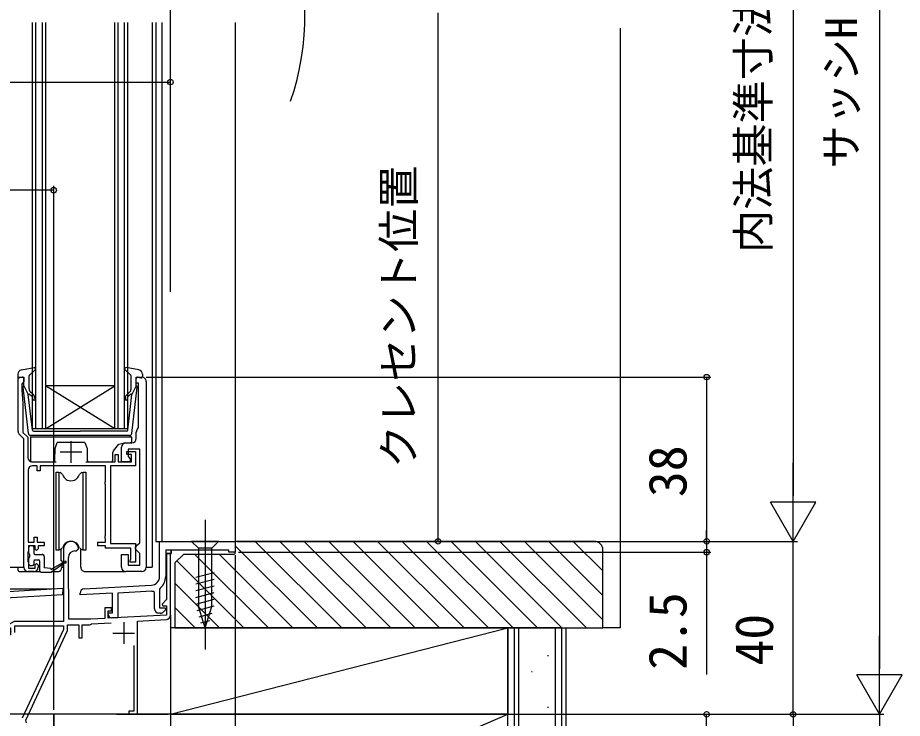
# Model space of a CAD drawing. Units: millimetres, scale not verified. Extents: x -525 to 525, y -783 to 778.
# Drawn here: x -159.6 to 45, y -43.6 to 118.4 of the extents above; entities that cross this region are included whole.
import ezdxf
from ezdxf.enums import TextEntityAlignment as Align

# ---------------------------------------------------------------- set-up
doc = ezdxf.new("R2010")
doc.units = ezdxf.units.MM
doc.header["$LTSCALE"] = 4
for name, color, linetype in [('0-2_YKK_11', 7, 'Continuous'), ('0-4_YKK_12', 2, 'Continuous'), ('0-5_YKK_13', 4, 'Continuous'), ('0-7_YKK_D', 6, 'Continuous'), ('0-9_YSS_K', 3, 'Continuous'), ('0-A_YSS_KE', 3, 'Continuous')]:
    doc.layers.add(name, color=color, linetype=linetype)
doc.styles.add('ＭＳ ゴシック', font='')
doc.styles.get('ＭＳ ゴシック').set_extended_font_data('MS Gothic')

msp = doc.modelspace()

# ---------------------------------------------------------------- linework, layer by layer
at = {"layer": '0-2_YKK_11'}
for p, q in [((-129.899, 34.3), (-129.899, -8.7)), ((-132.199, 21.1), (-132.199, 22.6)), ((-147.299, 20.5), (-147.299, 15.5)), ((-134.599, 20.1), (-133.199, 20.1)), ((-149.799, 18), (-144.799, 18)), ((-156.299, 15.7), (-150.697, 15.7)), ((-126.799, -10.838), (-126.799, -2.7)), ((-155.899, -9.7), (-157.199, -9.7)), ((-130.899, -9.7), (-134.599, -9.7)), ((-144.251, -13.65), (-128.694, -12.835)), ((-126.589, -19.3), (-126.999, -19.3)), ((-135.099, -21.4), (-135.099, -26.4)), ((-137.599, -23.9), (-132.599, -23.9))]:
    msp.add_line(p, q, dxfattribs=at)
for points in [[(-159.499, 22.714), (-159.499, 35.3), (-158.199, 35.3), (-158.199, 34.2), (-158.499, 33.9), (-158.699, 33.7), (-158.699, 32.3), (-158.399, 29.3), (-158.399, 22.473), (-157.299, 21.373), (-157.299, 16.7)], [(-131.814, 23.388), (-131.699, 23.625), (-131.699, 33.9), (-132.199, 33.9), (-132.199, 35.3), (-130.899, 35.3)], [(-158.199, -8.7), (-158.199, 15.7), (-158.199, 21), (-159.206, 22.007)], [(-135.599, -8.7), (-135.599, -5.7), (-134.099, -5.7), (-134.099, -8.2), (-131.399, -8.2), (-131.399, -5.5), (-131.899, -5), (-132.399, -4.5), (-132.399, -4), (-131.899, -3.5), (-131.399, -3), (-131.399, 18.6), (-134.099, 18.6), (-134.099, 16.9), (-133.599, 16.4), (-133.599, 15.7), (-135.599, 15.7), (-135.599, 19.1)], [(-143.9, 15.7), (-137.099, 15.7), (-137.099, 17.4), (-136.399, 17.4), (-136.399, 15.7), (-133.299, 15.7), (-133.299, 17.4), (-134.399, 17.4), (-134.399, 18.1), (-132.399, 18.1), (-132.399, 14.8), (-138.199, 14.8), (-138.199, -3.2), (-132.399, -3.2), (-132.399, -7.5), (-133.599, -7.5), (-133.599, -7.1), (-133.549, -6.934), (-133.499, -6.768), (-133.499, -4.3), (-139.299, -4.3), (-139.299, -3.7), (-141.099, -3.7), (-141.099, -2.9), (-139.299, -2.9), (-139.299, -2.147), (-139.399, -1.924), (-139.399, -1.476), (-139.299, -1.253), (-139.299, 10.353), (-139.399, 10.576), (-139.399, 11.024), (-139.299, 11.247), (-139.299, 14.8), (-154.399, 14.8), (-154.399, 13.6), (-155.099, 13.6), (-155.099, 14.8), (-156.199, 14.8)], [(-157.199, 13.8), (-157.199, -2.9), (-155.799, -2.9), (-155.799, -1.7), (-155.099, -1.7), (-155.099, -2.9), (-153.499, -2.9), (-153.499, -3.7), (-154.899, -3.7), (-154.899, -4.4), (-155.299, -4.8), (-155.599, -4.5), (-155.599, -3.7), (-157.099, -3.7), (-157.099, -4.9), (-157.199, -5.124), (-157.299, -5.347), (-157.299, -7.253), (-157.199, -7.476), (-157.099, -7.7), (-157.099, -8.9), (-155.599, -8.9), (-155.599, -8.1), (-155.299, -7.8), (-154.899, -8.2), (-154.899, -8.7)], [(-126.799, -2.7), (-109.299, -2.7), (-109.299, -5.2), (-110.799, -5.2), (-110.799, -4.7), (-124.099, -4.7), (-124.099, -5.5), (-125.399, -5.5), (-125.399, -10.838)], [(-148.999, -4.4), (-148.999, -21.2), (-160.42, -21.2), (-162.239, -22.25), (-162.118, -22.7), (-161.299, -22.7), (-161.299, -24.288), (-178.699, -25.2), (-188.699, -25.2), (-188.699, -23.5), (-187.499, -23.5), (-187.499, -22.8), (-188.799, -22.8), (-188.799, -19.5), (-188.849, -19.368), (-188.899, -19.235), (-188.899, -6.4)], [(-124.299, -19.788), (-124.299, -5.5), (-125.199, -5.5), (-125.199, -16.176), (-126.235, -17.212), (-126.074, -17.6), (-125.199, -17.6), (-125.199, -19.783), (-138.699, -20.49), (-138.699, -18.8), (-137.899, -18.8), (-137.899, -18.1), (-139.499, -18.1), (-139.499, -20.532), (-142.699, -20.7), (-147.799, -20.7), (-147.799, -13.8), (-147.849, -13.668), (-147.899, -13.535), (-147.899, -6.4)], [(-146.399, -4.9), (-146.099, -4.9), (-145.599, -4.4)], [(-186.056, -15.796), (-149.197, -13.542), (-149.236, -15.047), (-162.462, -15.856), (-162.653, -23.138), (-161.377, -23.172), (-161.227, -23.564), (-161.759, -24.069)], [(-128.621, -14.233), (-136.499, -14.646), (-136.499, -20.4), (-137.899, -20.4)], [(-127.999, -18.3), (-127.999, -14.504), (-128.339, -14.207)], [(-126.685, -13.501), (-126.799, -13.736), (-126.799, -18.1), (-125.523, -18.1), (-125.362, -18.488), (-125.881, -19.007)], [(-138.699, -19.6), (-138.699, -19.2), (-137.699, -19.2), (-137.699, -14.709), (-145.199, -15.102), (-145.199, -14.649)], [(-160.299, -23.814), (-160.299, -22.2), (-148.999, -22.2), (-148.999, -23.1), (-158.57, -43.626)], [(-157.556, -44.665), (-157.76, -44.02), (-148.099, -23.3), (-148.099, -22), (-145.499, -22), (-145.499, -25), (-144.699, -25), (-144.699, -22), (-142.999, -22), (-142.772, -21.897), (-142.562, -21.794), (-138.023, -21.556)], [(-132.799, -26.822), (-132.799, -42), (-133.899, -42), (-133.899, -42.7), (-131.899, -42.7), (-131.899, -21.135), (-125.246, -20.787)]]:
    msp.add_lwpolyline(points, dxfattribs=at)
msp.add_lwpolyline([(-124.099, -4.7), (-125.399, -4.7), (-125.399, -5.5), (-124.099, -5.5)], close=True, dxfattribs=at)
for centre, radius, start, end in [((-130.899, 34.3), 1, 359.99998, 90.00002), ((-158.499, 22.714), 1, 179.99998, 224.99997), ((-131.199, 22.6), 1, 127.97988, 180.00004), ((-133.199, 21.1), 1, 270.00001, 359.99999), ((-134.599, 19.1), 1, 90.00001, 179.99999), ((-156.299, 16.7), 1, 180.00001, 269.99999), ((-156.199, 13.8), 1, 90.00001, 179.99999), ((-147.299, -4.4), 1.7, 359.99999, 180.00001), ((-146.399, -6.4), 1.5, 90.00001, 179.99999), ((-157.199, -8.7), 1, 180.00001, 269.99999), ((-155.899, -8.7), 1, 270.00001, 359.99999), ((-134.599, -8.7), 1, 180.00001, 269.99999), ((-130.899, -8.7), 1, 270.00001, 359.99999), ((-128.799, -10.838), 2, 273.00001, 359.99999), ((-128.799, -10.838), 3.4, 308.43466, 0), ((-144.199, -14.649), 1, 93.00003, 180), ((-128.799, -10.838), 3.4, 273, 277.76644), ((-126.999, -18.3), 1, 180.00001, 269.99999), ((-137.899, -19.6), 0.8, 180.00001, 269.99999), ((-126.589, -18.3), 1, 270.00001, 315), ((-125.299, -19.788), 1, 273, 359.99997)]:
    msp.add_arc(centre, radius, start, end, dxfattribs=at)
at = {"layer": '0-4_YKK_12'}
for p, q in [((-155.499, 117.3), (-155.499, 23.3)), ((-153.899, 23.3), (-153.899, 117.3)), ((-136.499, 117.3), (-136.499, 23.3)), ((-134.899, 23.3), (-134.899, 117.3)), ((-128.499, 117.3), (-128.499, -8.7)), ((-127.699, 117.3), (-127.699, -2.7)), ((-126.299, 117.3), (-126.299, -2.7)), ((-109.299, 117.3), (-109.299, -2.7)), ((-137.199, 33.3), (-153.199, 33.3)), ((-137.199, 23.3), (-153.199, 33.3)), ((-153.199, 23.3), (-137.199, 33.3)), ((-137.199, 23.3), (-153.199, 23.3)), ((-127.699, -2.7), (-109.299, -2.7)), ((-164.599, -8.696), (-158.199, -8.696)), ((-129.899, -8.7), (-128.499, -8.7)), ((-124.299, -19.788), (-124.299, -42.7)), ((-136.999, -42.7), (-151.299, -42.7)), ((-151.299, -58), (-151.299, -42.7)), ((-124.299, -42.7), (-151.299, -42.7)), ((-136.799, -42.7), (-124.799, -42.7))]:
    msp.add_line(p, q, dxfattribs=at)
for points in [[(-153.199, 117.3), (-153.199, 23.3), (-156.199, 23.3), (-156.199, 117.3)], [(-134.199, 117.3), (-134.199, 23.3), (-137.199, 23.3), (-137.199, 117.3)], [(-153.299, -70.7), (-151.299, -70.7), (-151.299, -42.7)]]:
    msp.add_lwpolyline(points, dxfattribs=at)
msp.add_arc((-153.201, 118.8), 60.002, 340.85948, 20.55554, dxfattribs=at)
at = {"layer": '0-5_YKK_13'}
for p, q in [((-158.781, 36.948), (-155.853, 37.492)), ((-156.901, 35.786), (-155.596, 36.975)), ((-133.496, 35.786), (-134.801, 36.975)), ((-131.616, 36.948), (-134.544, 37.492)), ((-159.599, 35.965), (-159.599, 35.397)), ((-158.579, 35.286), (-159.218, 35.108)), ((-158.199, 33.297), (-158.199, 34.997)), ((-156.999, 32.563), (-156.999, 35.564)), ((-133.399, 32.563), (-133.399, 35.564)), ((-132.199, 33.297), (-132.199, 34.997)), ((-131.818, 35.286), (-131.179, 35.108)), ((-130.799, 35.965), (-130.799, 35.397)), ((-157.15, 22.239), (-158.397, 32.979)), ((-158.199, 33.297), (-157.185, 31.297)), ((-133.247, 22.239), (-132.001, 32.979)), ((-132.199, 33.297), (-133.212, 31.297)), ((-156.229, 23.062), (-157.185, 31.297)), ((-156.839, 31.31), (-156.456, 30.989)), ((-156.134, 31.372), (-156.641, 31.797)), ((-134.263, 31.372), (-133.756, 31.797)), ((-134.168, 23.062), (-133.212, 31.297)), ((-133.558, 31.31), (-133.941, 30.989)), ((-155.931, 22.797), (-145.199, 22.797)), ((-134.466, 22.797), (-145.199, 22.797)), ((-156.696, 21.4), (-156.696, 16.2)), ((-133.196, 21.4), (-156.696, 21.4)), ((-133.744, 21.797), (-156.653, 21.797)), ((-133.196, 20.6), (-133.196, 21.4)), ((-151.019, 16.196), (-150.996, 18.8)), ((-150.996, 18.8), (-150.496, 20.2)), ((-144.096, 20.2), (-150.496, 20.2)), ((-144.096, 20.2), (-143.596, 18.8)), ((-143.596, 18.8), (-143.573, 16.196)), ((-137.487, 18.237), (-136.259, 19.771)), ((-136.259, 19.771), (-134.896, 20.1)), ((-134.896, 20.1), (-133.696, 20.1)), ((-137.596, 16.2), (-137.596, 17.925)), ((-156.196, 15.7), (-151.519, 15.7)), ((-143.073, 15.7), (-138.096, 15.7)), ((-150.753, -4.7), (-150.753, 13.3)), ((-150.103, 13.3), (-150.103, -4.7)), ((-149.3, 12.759), (-149.036, 12.3)), ((-145.571, 12.3), (-145.307, 12.759)), ((-144.503, -4.7), (-144.503, 13.3)), ((-116.299, 2.3), (-116.299, -27.7)), ((-157.099, -4), (-157.099, -5.4)), ((-156.199, -3.7), (-156.799, -3.7)), ((-155.899, -4), (-155.899, -5.4)), ((-149.036, -3.7), (-149.3, -4.159)), ((-145.307, -4.159), (-145.571, -3.7)), ((-113.199, -2.7), (-119.399, -2.7)), ((-119.399, -2.7), (-117.849, -4.25)), ((-113.199, -2.7), (-114.749, -4.25)), ((-156.799, -6.3), (-156.799, -5.7)), ((-155.599, -5.7), (-153.999, -5.7)), ((-150.103, -4.7), (-150.753, -4.7)), ((-149.824, -4.598), (-150.103, -4.7)), ((-149.548, -7.175), (-149.545, -4.442)), ((-145.045, -8.7), (-145.045, -4.456)), ((-117.849, -4.25), (-117.849, -17.784)), ((-114.749, -4.25), (-117.849, -4.25)), ((-114.749, -17.784), (-114.749, -4.25)), ((-157.099, -6.6), (-157.099, -8)), ((-155.899, -7.3), (-155.899, -8)), ((-155.599, -7), (-154.799, -7)), ((-154.499, -9.497), (-154.499, -7.3)), ((-153.499, -6.2), (-153.499, -8.797)), ((-148.7, -7.67), (-151.8, -9.797)), ((-151.6, -8.997), (-148.7, -7.324)), ((-149.375, -8.133), (-149.67, -9.321)), ((-149.345, -7.371), (-149.339, -7.692)), ((-159.599, -8.7), (-159.599, -9.2)), ((-159.099, -9.7), (-154.419, -9.7)), ((-156.799, -8.3), (-156.199, -8.3)), ((-154.199, -9.797), (-151.8, -9.797)), ((-152, -8.997), (-153.499, -8.797)), ((-151.659, -9.7), (-150.138, -9.7)), ((-149.515, -8.696), (-148.999, -8.696)), ((-144.045, -9.701), (-134.599, -9.7)), ((-118.399, -10.994), (-114.199, -9.869)), ((-118.399, -12.547), (-114.199, -11.421)), ((-187.097, -13.696), (-151.724, -13.696)), ((-118.399, -14.1), (-114.199, -12.974)), ((-118.399, -15.653), (-114.199, -14.527)), ((-118.399, -17.206), (-114.199, -16.08)), ((-118.14, -18.689), (-114.199, -17.633)), ((-116.299, -22.7), (-117.849, -17.784)), ((-116.299, -22.7), (-114.749, -17.784)), ((-117.688, -20.121), (-114.652, -19.308)), ((-117.237, -21.553), (-115.187, -21.004))]:
    msp.add_line(p, q, dxfattribs=at)
for points in [[(-150.753, 13.3), (-150.103, 13.3), (-149.824, 13.198)], [(-144.783, 13.198), (-144.503, 13.3), (-143.853, 13.3), (-143.853, -4.7)], [(-143.853, -4.7), (-144.503, -4.7), (-144.783, -4.598)]]:
    msp.add_lwpolyline(points, dxfattribs=at)
for centre, radius, start, end in [((-158.599, 35.965), 1, 100.51214, 180), ((-155.799, 37.197), 0.3, 312.35531, 100.51214), ((-134.599, 37.197), 0.3, 79.48786, 227.64469), ((-131.799, 35.965), 1, 0, 79.48786), ((-159.299, 35.397), 0.3, 180, 285.56536), ((-158.499, 34.997), 0.3, 0, 105.56536), ((-156.699, 35.564), 0.3, 132.35531, 180), ((-133.699, 35.564), 0.3, 0, 47.64469), ((-131.899, 34.997), 0.3, 74.43464, 180), ((-131.099, 35.397), 0.3, 254.43464, 0), ((-158.099, 33.014), 0.3, 109.47122, 186.62089), ((-132.299, 33.014), 0.3, 353.37911, 70.52878), ((-156.968, 31.157), 0.2, 49.99999, 186.62089), ((-155.999, 32.563), 1, 180, 229.99999), ((-157.099, 30.223), 1, 0, 49.99999), ((-157.099, 30.223), 1.5, 0, 49.99999), ((-133.299, 30.223), 1.5, 130.00001, 180), ((-133.299, 30.223), 1, 130.00001, 180), ((-134.399, 32.563), 1, 310.00001, 0), ((-133.43, 31.157), 0.2, 353.37911, 130.00001), ((-155.849, 30.223), 0.25, 180, 0), ((-134.549, 30.223), 0.25, 180, 0), ((-155.931, 23.097), 0.3, 186.62089, 270), ((-134.466, 23.097), 0.3, 270, 353.37911), ((-156.653, 22.297), 0.5, 186.62089, 270), ((-133.744, 22.297), 0.5, 270, 353.37911), ((-133.696, 20.6), 0.5, 270, 0), ((-137.096, 17.925), 0.5, 141.34019, 180), ((-156.196, 16.2), 0.5, 180, 270), ((-151.519, 16.2), 0.5, 270, 359.5), ((-143.073, 16.2), 0.5, 180.5, 270), ((-138.096, 16.2), 0.5, 270, 0), ((-150.166, 12.259), 1, 30, 70), ((-147.303, 13.3), 2, 210, 244.84934), ((-147.303, 13.3), 2, 295.15066, 330), ((-144.441, 12.259), 1, 110, 150), ((-147.303, 13.3), 2, 244.84934, 295.15066), ((-156.799, -4), 0.3, 90, 180), ((-156.199, -4), 0.3, 0, 90), ((-147.303, -4.7), 2, 115.15066, 150), ((-147.303, -4.7), 2, 64.84934, 115.15066), ((-147.303, -4.7), 2, 30, 64.84934), ((-156.799, -5.4), 0.3, 180, 270), ((-155.599, -5.4), 0.3, 180, 270), ((-153.999, -6.2), 0.5, 0, 90), ((-150.166, -3.659), 1, 290, 330), ((-144.441, -3.659), 1, 210, 250), ((-156.799, -6.6), 0.3, 90, 180), ((-156.799, -8), 0.3, 180, 270), ((-156.199, -8), 0.3, 270, 0), ((-155.599, -7.3), 0.3, 90, 180), ((-154.799, -7.3), 0.3, 0, 90), ((-149.545, -7.375), 0.2, 1, 91), ((-148.6, -7.497), 0.2, 239.98594, 119.98594), ((-159.099, -9.2), 0.5, 179.99729, 269.99729), ((-154.199, -9.497), 0.3, 180, 270), ((-151.8, -8.997), 0.2, 180, 0), ((-150.156, -9.201), 0.5, 272, 346.03173), ((-144.045, -8.701), 1, 179.99729, 269.99729)]:
    msp.add_arc(centre, radius, start, end, dxfattribs=at)
at = {"layer": '0-7_YKK_D'}
for p, q in [((39.701, 246.798), (39.701, -32.2)), ((19.701, 217.098), (19.701, 7.8)), ((-124.299, 55.051), (-124.299, 167.033)), ((-62.401, -2.7), (-62.401, 119.541)), ((-210.299, 103.55), (-124.299, 103.55)), ((-151.299, -41.7), (-151.299, 79.55)), ((-129.899, 35.3), (0.696, 35.3)), ((-0.304, 35.3), (-0.304, -2.7)), ((19.701, -2.7), (19.701, 15.487)), ((19.701, -2.7), (14.451, 6.393)), ((24.951, 6.393), (14.451, 6.393)), ((19.701, -2.7), (24.951, 6.393)), ((-0.304, -2.7), (-0.304, -0.15)), ((-108.923, -2.7), (20.696, -2.7)), ((-104.8, -2.7), (-61.401, -2.7)), ((-0.304, -2.7), (-0.304, -5.2)), ((19.696, -42.7), (19.696, -2.7)), ((-109.299, -5.9), (-109.299, -176.7)), ((-108.599, -5.2), (0.696, -5.2)), ((-0.304, -5.2), (-0.304, -33.527)), ((-124.299, -20.788), (-124.299, -176.7)), ((-124.299, -20.788), (-124.299, -176.7)), ((39.701, -42.7), (39.701, -24.513)), ((39.701, -42.7), (34.451, -33.607)), ((44.951, -33.607), (34.451, -33.607)), ((39.701, -42.7), (44.951, -33.607)), ((-134.599, -42.7), (-347.3, -42.7)), ((-122.299, -42.7), (20.696, -42.7)), ((-122.299, -42.7), (20.696, -42.7)), ((-122.099, -42.7), (40.701, -42.7)), ((-0.304, -74.7), (-0.304, -42.7)), ((19.696, -42.7), (19.696, -92.2)), ((39.701, -42.7), (39.701, -135.7))]:
    msp.add_line(p, q, dxfattribs=at)
msp.add_lwpolyline([(-151.299, 78.55), (-219.899, 78.55), (-381.085, 78.55)], dxfattribs=at)
for centre in [(-124.299, 103.55), (-151.299, 78.55), (-0.304, 35.3), (-62.401, -2.7), (-0.304, -2.7), (-0.304, -2.7), (-0.304, -5.2), (-0.304, -42.7), (19.696, -42.7), (19.696, -42.7)]:
    msp.add_circle(centre, 0.637, dxfattribs=at)
at = {"layer": '0-9_YSS_K'}
for p, q in [((-109.302, -3.724), (-90.327, -22.7)), ((-104.67, -2.7), (-84.67, -22.7)), ((-99.013, -2.7), (-79.013, -22.7)), ((-93.356, -2.7), (-73.356, -22.7)), ((-87.699, -2.7), (-67.699, -22.7)), ((-82.042, -2.7), (-62.042, -22.7)), ((-76.386, -2.7), (-56.386, -22.7)), ((-70.729, -2.7), (-50.729, -22.7)), ((-65.072, -2.7), (-45.072, -22.7)), ((-59.415, -2.7), (-39.415, -22.7)), ((-53.758, -2.7), (-33.758, -22.7)), ((-48.101, -2.7), (-28.101, -22.7)), ((-42.444, -2.7), (-24.302, -20.842)), ((-36.788, -2.7), (-24.302, -15.185)), ((-31.131, -2.7), (-24.302, -9.528)), ((-118.64, -5.7), (-101.64, -22.7)), ((-112.984, -5.7), (-95.984, -22.7)), ((-122.798, -7.199), (-107.297, -22.7)), ((-123.128, -12.526), (-112.954, -22.7)), ((-123.302, -18.009), (-118.611, -22.7)), ((-46.303, -22.7), (-124.299, -22.7)), ((-46.303, -22.7), (-46.303, -42.7)), ((-44.803, -22.7), (-44.803, -200.2)), ((-35.303, -22.7), (-35.303, -200.2)), ((-32.803, -198.2), (-32.803, -22.7)), ((-37.104, -29.079), (-36.904, -29.079)), ((-40.834, -32.809), (-40.634, -32.809)), ((-43.818, -38.03), (-43.618, -38.03)), ((-151.303, -87.7), (-46.303, -42.7)), ((-124.299, -42.7), (-46.303, -42.7)), ((-37.104, -41.014), (-36.904, -41.014))]:
    msp.add_line(p, q, dxfattribs=at)
for points in [[(-20.304, 116.051), (-20.304, -22.7), (-24.299, -22.7)], [(-124.299, -22.7), (-124.299, -42.7), (-46.303, -22.7)]]:
    msp.add_lwpolyline(points, dxfattribs=at)
at = {"layer": '0-A_YSS_KE'}
for p, q in [((-26.299, -2.7), (-109.299, -2.7)), ((-109.299, -2.7), (-109.299, -5.2)), ((-121.299, -5.7), (-123.299, -7.7)), ((-109.799, -5.7), (-121.299, -5.7)), ((-24.299, -22.7), (-24.299, -4.7)), ((-123.299, -7.7), (-123.299, -22.7)), ((-123.299, -22.7), (-24.299, -22.7)), ((-46.303, -200.2), (-46.303, -22.7)), ((-43.803, -22.7), (-43.803, -200.2))]:
    msp.add_line(p, q, dxfattribs=at)
msp.add_lwpolyline([(-33.803, -200.2), (-33.803, -22.7), (-46.303, -22.7)], dxfattribs=at)
msp.add_lwpolyline([(-46.303, -87.7), (-46.303, -42.7), (-151.303, -42.7), (-151.303, -87.7)], close=True, dxfattribs=at)
for centre, radius, start, end in [((-26.299, -4.7), 2, 0, 90), ((-109.799, -5.2), 0.5, 270, 0)]:
    msp.add_arc(centre, radius, start, end, dxfattribs=at)

# ---------------------------------------------------------------- texts
at = {"layer": '0-7_YKK_D', "style": 'ＭＳ ゴシック'}
for s, height, p in [('内法基準寸法ｈ', 7.331, (16.338, 63.983)), ('サッシH', 7.331, (36.679, 83.577)), ('クレセント位置', 7.331, (-65.651, 14.244)), ('38', 8.798, (-2.304, 7.539)), ('2.5', 8.798, (-2.304, -32.414)), ('40', 8.798, (17.696, -31.427))]:
    msp.add_text(s, height=height, rotation=90, dxfattribs=at).set_placement(p, align=Align.BOTTOM_LEFT)

doc.saveas('drawing.dxf')
